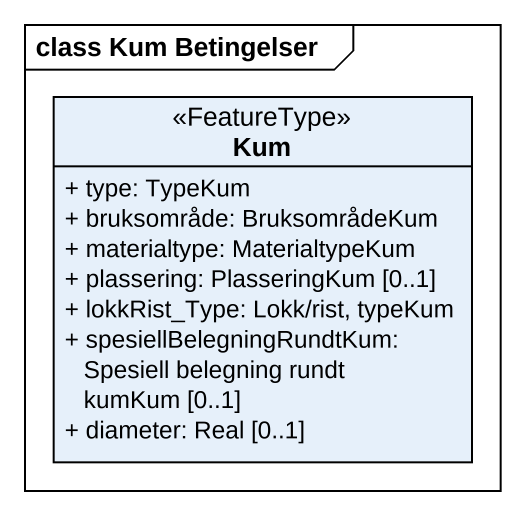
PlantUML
@startuml
mainframe class Kum Betingelser
hide circle
hide empty members
skinparam classAttributeIconSize 0
class Kum <<FeatureType>> {
  + type: TypeKum
  + bruksområde: BruksområdeKum
  + materialtype: MaterialtypeKum
  + plassering: PlasseringKum [0..1]
  + lokkRist_Type: Lokk/rist, typeKum
  + spesiellBelegningRundtKum: Spesiell belegning rundt kumKum [0..1]
  + diameter: Real [0..1]
}
@enduml
